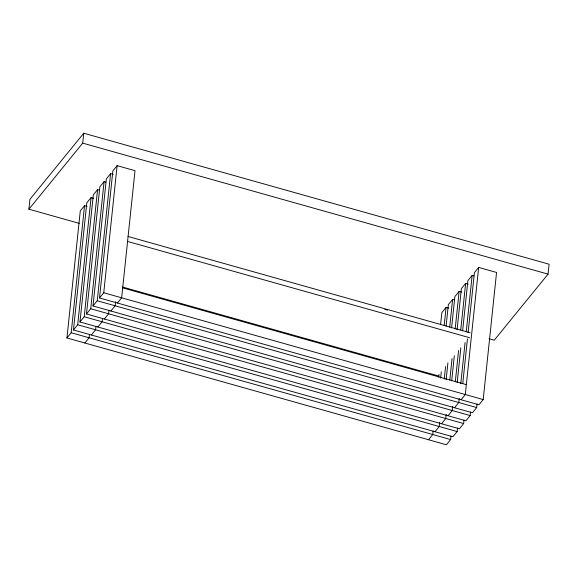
<?xml version="1.0" encoding="UTF-8"?>
<svg xmlns="http://www.w3.org/2000/svg" width="578" height="578" viewBox="0 0 578 578"><rect width="100%" height="100%" fill="white"/><g stroke="black" fill="none" stroke-linecap="round" stroke-linejoin="round"><path stroke-width="0.87" d="M79.258 223.368L28.9 209.193L29.94 199.287L83.745 133.229L549.1 264.225L548.06 274.131L494.255 340.189L489.046 338.722M28.9 209.193L82.705 143.134L83.745 133.229M451.006 435.978L450.63 439.555L446.382 444.771L66.94 337.957L80.299 210.84L84.547 205.624L87.105 206.346M66.94 337.957L71.188 332.74L84.547 205.624M457.523 427.98L457.147 431.564L452.899 436.773L73.457 329.959L86.816 202.842L91.064 197.625L93.622 198.348M73.457 329.959L77.705 324.749L91.064 197.625M464.033 419.982L463.657 423.566L459.409 428.782L79.966 321.968L93.325 194.844L97.574 189.635L99.279 190.111M79.966 321.968L84.215 316.751L97.574 189.635M470.55 411.984L470.174 415.568L465.926 420.784L86.483 313.97L99.842 186.853L104.091 181.637L105.796 182.113M86.483 313.97L90.724 308.753L104.091 181.637M89.431 334.481L89.084 337.783L84.836 343M477.06 403.993L476.684 407.569L472.436 412.786L92.993 305.972L106.352 178.855L110.6 173.638L113.158 174.361M92.993 305.972L97.241 300.755L110.6 173.638M95.948 326.483L95.601 329.785L91.353 335.002M468.108 332.61L474.415 272.635L478.663 267.419L496.56 272.455L483.201 399.571L478.952 404.788L99.51 297.973L112.869 170.857L117.117 165.64L135.014 170.683L121.655 297.8L117.406 303.017M99.51 297.973L103.751 292.764L117.117 165.64M102.458 318.485L102.111 321.787L97.863 327.004M108.975 310.487L108.628 313.789L104.38 319.005M115.571 301.665L115.138 305.798L110.889 311.007M440.624 324.251L441.845 312.611L446.093 307.402L448.651 308.117M433.11 430.935L432.734 434.519L428.486 439.735M438.753 377.224L439.042 374.537M444.215 325.306L446.093 307.402M440.646 378.026L441.303 371.755M446.1 326.1L448.362 304.62L452.61 299.404L454.315 299.881M439.677 422.395L439.244 426.521L435.003 431.737M444.236 379.074L445.551 366.546M449.691 327.155L452.61 299.404M446.122 379.876L447.914 362.868M451.577 327.957L454.872 296.622L459.12 291.406L461.678 292.128M446.194 414.397L445.761 418.523L441.513 423.739M449.807 380.035L452.061 358.548M455.168 329.005L459.12 291.406M451.693 380.83L454.33 355.766M457.061 329.807L461.389 288.624L465.637 283.408L468.194 284.13M452.704 406.399L452.271 410.532L448.022 415.741M455.283 381.885L458.578 350.55M460.738 329.959L465.637 283.408M457.176 382.679L460.839 347.768M462.631 330.761L467.898 280.626L472.147 275.417L473.852 275.894M459.221 398.408L458.788 402.534L454.539 407.75M460.76 383.734L465.088 342.552M466.222 331.808L472.147 275.417M462.747 383.64L467.45 338.874M478.663 267.419L465.297 394.536L461.049 399.752M82.705 143.134L548.06 274.131M128.034 236.467L470.109 332.762M384.861 309.396L387.47 310.126M127.514 241.423L469.589 337.711M122.413 286.999L438.435 375.96M122.695 287.895L466.338 384.63M103.751 292.764L483.201 399.571M97.241 300.755L476.684 407.569M90.724 308.753L470.174 415.568M84.215 316.751L463.657 423.566M77.705 324.749L457.147 431.564M71.188 332.74L450.63 439.555"/></g></svg>
